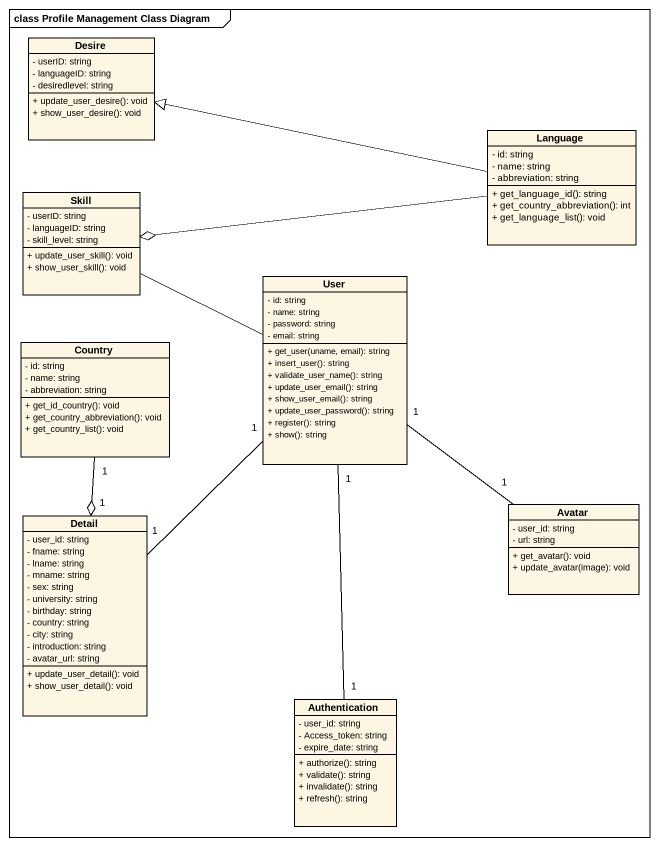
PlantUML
@startuml
mainframe class Profile Management Class Diagram
hide circle
hide empty members
skinparam classAttributeIconSize 0
class Desire {
  - userID: string
  - languageID: string
  - desiredlevel: string
  + update_user_desire(): void
  + show_user_desire(): void
}
class Language {
  - id: string
  - name: string
  - abbreviation: string
  + get_language_id(): string
  + get_country_abbreviation(): int
  + get_language_list(): void
}
class Skill {
  - userID: string
  - languageID: string
  - skill_level: string
  + update_user_skill(): void
  + show_user_skill(): void
}
class User {
  - id: string
  - name: string
  - password: string
  - email: string
  + get_user(uname, email): string
  + insert_user(): string
  + validate_user_name(): string
  + update_user_email(): string
  + show_user_email(): string
  + update_user_password(): string
  + register(): string
  + show(): string
}
class Country {
  - id: string
  - name: string
  - abbreviation: string
  + get_id_country(): void
  + get_country_abbreviation(): void
  + get_country_list(): void
}
class Avatar {
  - user_id: string
  - url: string
  + get_avatar(): void
  + update_avatar(image): void
}
class Detail {
  - user_id: string
  - fname: string
  - lname: string
  - mname: string
  - sex: string
  - university: string
  - birthday: string
  - country: string
  - city: string
  - introduction: string
  - avatar_url: string
  + update_user_detail(): void
  + show_user_detail(): void
}
class Authentication {
  - user_id: string
  - Access_token: string
  - expire_date: string
  + authorize(): string
  + validate(): string
  + invalidate(): string
  + refresh(): string
}
Language -left-|> Desire
Language -left-o Skill
Skill -right- User
User "1" -- "1" Avatar
User "1" -- "1" Authentication
Country "1" --o "1" Detail
Detail "1" -up- "1" User
@enduml
